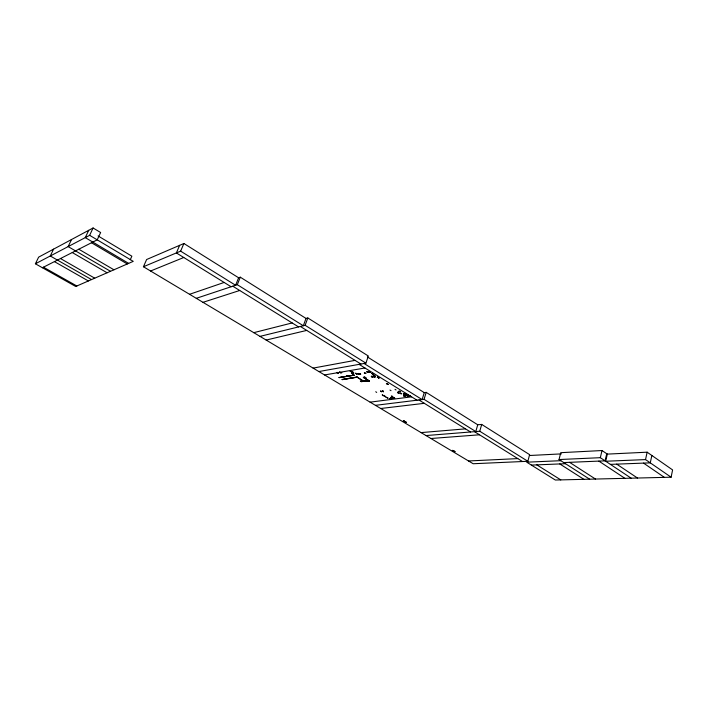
<?xml version="1.0" encoding="UTF-8"?>
<svg xmlns="http://www.w3.org/2000/svg" width="708" height="708" viewBox="0 0 708 708"><rect width="100%" height="100%" fill="white"/><g stroke="black" fill="none" stroke-linecap="round" stroke-linejoin="round"><path stroke-width="1.06" d="M353.336 373.47L351.752 373.222L353.504 373.62M365.894 377.665L364.841 377.771L364.372 377.028M366.532 371.673C369.558 371.55 366.762 372.479 367.027 372.098M373.479 376.479L373.603 376.78M368.284 372.222L367.355 371.541M371.532 376.789L371.266 376.329L371.842 376.24M374.824 377.214C376.019 376.497 374.143 377.621 373.948 376.992M560.816 460.687L526.717 462.182L555.337 480.024L671.104 477.21L672.6 469.917L647.139 452.191L607.331 454.111L602.004 450.536L560.754 452.678L559.037 459.545L589.649 479.192M382.143 390.993L382.32 391.48M651.847 455.474L650.271 462.855L610.393 464.377M671.104 477.21L645.537 459.589L647.139 452.191M403.914 395.639L403.551 395.905L404.135 395.604M606.738 453.713L605.083 460.846L563.754 462.572M607.331 454.111L605.676 461.244L645.537 459.589M631.155 478.183L600.331 457.687L602.004 450.536M391.736 396.657L391.382 396.082M390.958 397.79L391.789 397.639M392.701 396.418L392.772 396.825M401.64 393.745L399.931 393.161L401.622 393.781M397.445 392.205L398.94 392.595L398.675 392.967M318.865 371.55L365.921 363.151L368.319 356L307.812 317.963L306.006 318.423L240.304 277.191L238.605 277.766L183.903 243.499L146.627 259.517L143.441 266.739L473.174 463.74L527.867 461.289L529.602 454.642L481.697 424.428L477.732 424.773L426.189 392.374L424.26 392.63L367.381 356.929M426.021 435.562L479.767 431.243L481.697 424.428M477.732 424.773L475.794 431.561L424.048 399.339L375.435 405.339M453.447 450.766L454.014 451.058M453.607 451.058L452.297 450.376L453.545 450.925M454.704 451.474L454.439 451.394M454.536 451.695L455.005 451.739L453.943 451.27M452.899 450.642L453.12 450.669M453.182 450.607L453.846 451.049M424.26 392.63L422.118 399.577L364.045 363.478M424.048 399.339L426.189 392.374M406.162 422.313L405.038 422.03M405.852 422.198L405.241 422.127M406.073 422.251L405.259 421.977M409.197 396.179L408.666 395.905M409.436 396.188L408.941 395.825L409.684 396.117M409.587 395.79L410.383 396.144L407.817 396.471M409.941 396.082L409.171 395.799L410.118 396.064M403.268 420.924L405.056 421.711M404.02 421.349L403.427 421.003L404.339 421.331M404.923 421.756L404.197 421.278L404.879 421.517M405.339 422.136L406.038 422.278M405.436 393.852L404.905 393.577M405.657 393.48L406.365 393.728M405.684 393.86L404.923 393.533M405.834 393.453C409.702 394.498 398.33 393.931 406.047 393.453M406.091 394.214L406.622 394.453L404.604 394.259M406.153 394.436L405.657 394.241L406.321 394.409M404.923 394.462L406.613 394.374L404.64 394.506M407.321 395.02L406.808 394.701L407.808 394.949M407.852 395.391L408.489 395.533L406.401 395.595L408.498 395.622L406.631 395.506M407.277 394.675L408.242 394.896M407.348 395.453L408.029 395.595M407.578 394.984L407.047 394.71M407.711 394.621L408.339 394.878M407.675 395.418L408.206 395.577M407.985 394.542L405.374 394.958L408.074 394.675M408.056 394.967L407.295 394.63M405.171 393.542L405.914 393.834L405.675 393.427M398.56 391.214L399.613 391.798M399.135 391.568L400.135 391.48M399.976 391.32L398.967 391.462M400.586 391.719L399.551 391.082M390.577 398.011L391.807 398.631M390.577 398.648L391.223 398.25L390.542 398.622M391.161 398.923L389.913 398.365L391.179 398.852M394.091 398.4L392.869 397.825M396.046 389.984L395.011 389.347M394.029 397.949L393.436 398.161M384.267 396.02L385.63 396.843M388.019 398.038L386.311 397.259M389.984 390.046L391.02 390.683M389.453 398.887L390.391 398.719L389.506 398.923M383.993 395.568C386.444 394.967 382.09 396.657 382.223 394.772M386.356 383.771L387.285 383.63M387.736 384.373L386.86 383.647L387.896 384.285M377.975 377.116L378.869 377.851L377.868 377.054M378.417 377.922L379.408 377.815L378.479 377.957M375.736 391.728L376.691 392.427M373.089 375.399L374.01 375.249M374.196 376.169L375.09 375.913M374.585 376.063L373.559 375.284L374.541 375.859M377.346 377.258L378.302 377.045L377.284 377.222M370.249 372.134L368.877 371.806L370.293 372.001M370.204 372.01L370.364 372.373M369.151 381.046L363.469 377.32L369.151 381.046L362.815 380.869L356.956 377.019L362.823 380.674M372.567 373.461L371.576 373.576L372.505 373.426M373.151 374.205L372.266 373.461M362.815 380.869L369.169 380.975L362.655 380.736M365.611 373.293L365.894 373.24M364.416 377.408L363.505 377.55L364.443 377.346M364.478 372.859L365.717 373.302M359.142 373.833L360.354 373.753L359.186 373.868M356.336 374.125L357.195 373.859M357.788 373.966L358.699 373.824M357.018 377.134L341.982 379.541L356.956 377.019M358.788 374.364L357.735 373.629L358.806 374.293M359.885 373.532L360.761 374.213L359.956 373.532M352.159 371.797L351.858 371.992M351.956 371.656L351.38 371.974M353.106 372.665L353.761 372.381L353.133 372.594M353.354 372.505L352.177 371.78L353.398 372.496M353.956 375.16L352.956 374.435L354 375.16L338.999 377.594L353.956 375.028M355.221 373.355L356.036 373.24M346.725 376.408L347.663 376.302L346.787 376.435M350.106 371.381L350.398 371.169M341.008 372.859L341.884 372.718M306.006 318.423L303.325 325.742L237.304 284.696L196.302 298.325M259.995 336.38L305.13 325.299L307.812 317.963M238.605 277.766L235.605 285.262L180.629 251.145L143.441 266.739M237.304 284.696L240.304 277.191M179.637 245.331L176.372 252.933L231.118 286.758M180.629 251.145L183.903 243.499M130.245 259.783L131.856 256.19L98.085 235.941M89.642 235.321L133.254 261.358L75.721 286.483L35.4 263.792L89.642 235.321L93.084 227.976L100.633 232.525L97.217 239.844L42.392 267.73M88.712 230.321L85.279 237.614L128.644 263.376M71.526 239.525L68.154 246.596L110.501 271.297M53.569 249.145L50.277 255.986L91.527 279.58M35.4 263.792L38.63 257.146L93.084 227.976M364.452 372.647L364.443 373.01M365.877 377.771L365.31 377.833M383.541 391.745L383.294 391.179M405.516 422.118L406.144 422.384M339.309 372.258L339.867 371.939M338.628 372.992L337.999 373.284L338.557 372.974M351.761 372.036L352.434 371.673M392.816 397.914L394.064 398.471M394.135 397.808L393.577 398.073M407.826 396.48C404.985 395.294 414.623 396.064 407.295 396.082M410.321 396.108L407.649 396.365M405.79 395.214L408.516 394.984L405.772 395.206M403.64 393.825L406.188 393.506M404.011 394.117L406.56 393.772M150.565 271.005L183.77 257.5M189.567 294.298L224.144 282.448M202.992 302.325L239.711 290.484M374.054 376.399L373.674 376.391M253.774 332.663L292.156 322.936M391.055 397.657L392.666 398.241L391.869 398.277M266.173 340.061L306.714 330.415M454.032 451.253L454.129 451.465M313.104 368.107L355.027 360.372M324.583 374.957L364.956 367.992M338.999 377.594L354.142 375.24M342.185 379.665L357.142 377.24M341.929 376.656L342.982 377.302M346.663 375.868L347.725 376.523M374.134 376.134L375.125 376.028M369.142 380.789L363.293 377.346M370.098 402.153L411.569 396.834M380.718 408.498L424.331 403.321M421.065 432.606L465.501 428.853M430.951 438.509L479.511 434.792M404.064 421.145L403.843 420.986M529.549 455.501L561.417 453.881M468.546 460.97L517.796 458.607M559.037 459.545L600.331 457.687M531.389 465.094L565.515 463.705M454.925 451.686L454.147 451.332M382.258 390.975L383.276 391.232M404.861 396.383C406.02 396.064 402.976 395.144 405.109 396.064M392.754 396.878L391.32 396.321M391.188 397.586L392.205 397.843M403.533 420.968L404.277 421.251M452.731 450.376L452.81 450.686M352.124 373.028L352.779 373.169M371.62 376.275L372.983 376.975L371.55 376.727M372.408 377.045L372.957 376.798M364.514 377.072L365.39 377.302M404.64 396.418L403.994 396.153L404.843 396.436M397.958 392.188L398.595 392.444M398.657 393.029L397.79 392.798M383.364 391.772L382.187 391.32M374.036 376.452L374.904 376.762M372.408 377.063L371.948 376.948M398.454 393.002L398.002 392.887M382.621 391.02L383.063 391.143M391.86 396.117L392.515 396.321M392.073 398.383L391.117 397.923M374.488 376.567L374.709 376.665M352.717 373.744L352.257 373.638M400.755 393.099L400.985 393.17M364.328 372.948L365.691 373.443M400.586 393.736L400.047 393.444M337.229 372.355L336.743 372.7M338.274 373.116L337.017 372.55M350.425 371.187L351.637 371.895L350.38 371.311M339.601 372.116L340.849 372.674M452.616 450.536L453.253 450.775M43.462 267.19L76.845 285.997M54.428 261.615L88.367 280.961M60.481 258.535L94.73 278.182M72.269 252.535L107.103 272.784M78.8 249.216L113.953 269.792M91.509 242.756L127.272 263.969M382.506 394.94L383.869 395.772M384.55 396.179L385.913 397.011M386.595 397.427L387.949 398.25M355.646 373.364L356.726 374.001M403.799 393.728L404.312 394.046M405.675 394.887L406.188 395.206M407.551 396.055L408.065 396.365M405.419 394.922L405.958 395.321M300.351 326.468L360.947 364.036M418.915 399.976L470.555 431.986M232.79 286.2L298.572 326.91M359.098 364.363L417.012 400.206M305.13 325.299L365.921 363.151M474.484 431.668L522.504 461.528M479.767 431.243L527.867 461.289M536.797 464.873L560.78 479.891M559.78 463.935L583.888 479.334M569.559 462.333L595.481 479.05M598.862 461.112L624.907 478.334M616.695 464.138L637.474 478.024M643.545 463.112L664.378 477.369M370.257 371.788L370.337 372.443M360.85 381.249L360.354 381.001L360.859 381.214M361.531 381.674C362.992 382.178 360.416 380.47 361.549 381.612M394.71 398.126L393.489 397.551L394.719 398.179M387.409 384.417L388.382 384.391L387.409 384.417M380.532 391.055L381.594 391.745L380.532 391.055M372.744 374.205L373.7 374.169L372.744 374.205M368.833 371.426L368.921 372.081L368.833 371.426M358.761 373.435L359.549 374.187L358.761 373.435M341.15 372.532L340.575 372.842L341.203 372.567M361.08 381.417L361.567 381.55L361.133 381.426"/></g></svg>
